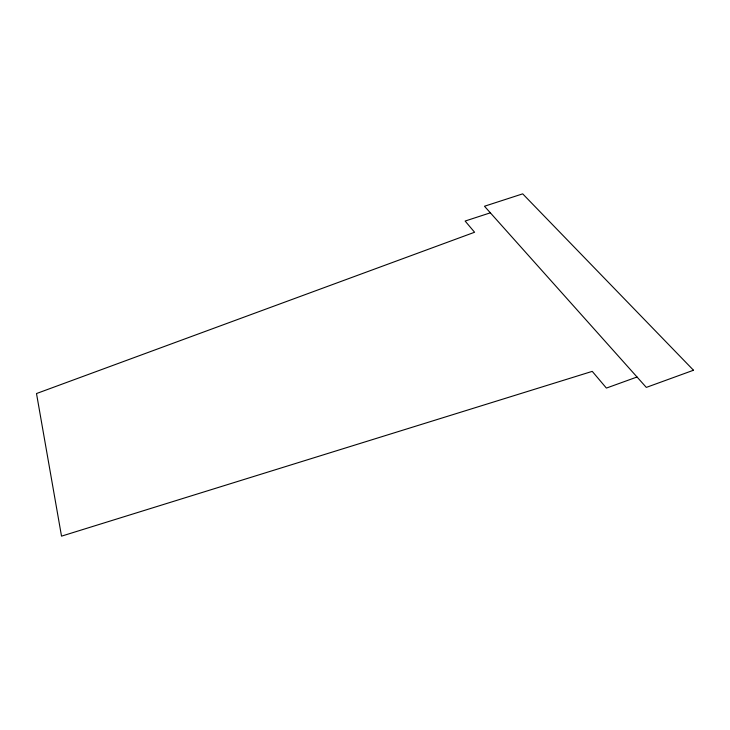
<?xml version="1.0" encoding="UTF-8"?>
<svg xmlns="http://www.w3.org/2000/svg" width="730" height="730" viewBox="0 0 730 730"><rect width="100%" height="100%" fill="white"/><g stroke="black" fill="none" stroke-linecap="round" stroke-linejoin="round"><path stroke-width="1.09" d="M637.025 377.009L606.393 388.086L592.249 371.369L61.521 536.148L36.5 393.543L474.591 232.25L465.12 221.044L490.359 212.822M693.5 370.238L646.315 387.402L484.474 206.243L522.698 193.851L693.5 370.238"/></g></svg>
